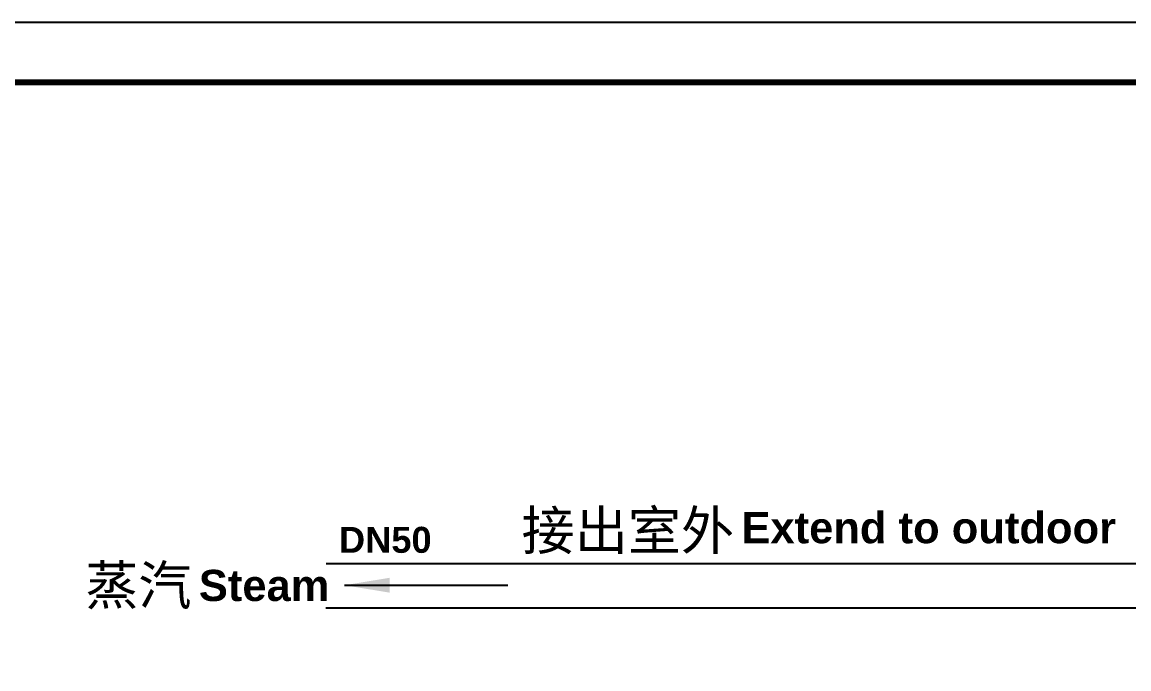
# Model space of a CAD drawing. Extents: x -681219 to -550379, y -242630 to -158199.
# Drawn here: x -673853 to -666490, y -162515 to -158213 of the extents above; entities that cross this region are included whole.
import ezdxf
from ezdxf.enums import TextEntityAlignment as Align

# ---------------------------------------------------------------- set-up
doc = ezdxf.new("R2010")
doc.units = 0
doc.header["$LTSCALE"] = 1000
for name, color, linetype in [('______', 7, 'CONTINUOUS'), ('BORDER', 7, 'CONTINUOUS'), ('TEXT', 7, 'CONTINUOUS')]:
    doc.layers.add(name, color=color, linetype=linetype)
doc.styles.add('SEACAD_ArialB', font='arialbd.ttf')
doc.dimstyles.get("Standard").update_dxf_attribs({"dimtxt": 0.18, "dimasz": 0.18, "dimexe": 0.18, "dimexo": 0.0625, "dimgap": 0.09, "dimtad": 0, "dimtih": 1, "dimtoh": 1, "dimdec": 4, "dimzin": 0, "dimdsep": 46, "dimtxsty": 'Standard', "dimcen": 0.09, "dimadec": 0, "dimazin": 0, "dimtfac": 1, "dimtdec": 4, "dimtofl": 0, "dimtmove": 0, "dimatfit": 3, "dimfxl": 0, "dimtolj": 1, "dimtzin": 0, "dimarcsym": 0})

msp = doc.modelspace()

# ---------------------------------------------------------------- linework, layer by layer
at = {"layer": 'BORDER'}
msp.add_lwpolyline([(-679707.2391, -181972.8229), (-679707.2391, -158212.8229), (-646107.2391, -158212.8229), (-646107.2391, -181972.8229)], close=True, dxfattribs=at)
at = {"layer": 'BORDER', "const_width": 40}
msp.add_lwpolyline([(-677707.2391, -181572.8229), (-677707.2391, -158612.8229), (-646507.2391, -158612.8229), (-646507.2391, -181572.8229)], close=True, dxfattribs=at)
at = {"layer": 'TEXT'}
for p, q in [((-664912.5195, -161815.9683), (-671830.9647, -161815.9683)), ((-664912.5195, -162110.677), (-671831.6895, -162110.677))]:
    msp.add_line(p, q, dxfattribs=at)

# ---------------------------------------------------------------- texts
at = {"layer": '______', "color": 3, "linetype": 'Continuous', "style": 'SEACAD_ArialB'}
for s, height, p in [('接出室外', 259.09632, (-670530.124, -161464.2313)), ('Extend to outdoor', 207.277056, (-669067.8769, -161471.9819)), ('DN50', 172.73088, (-671745.6203, -161570.2509))]:
    msp.add_text(s, height=height, dxfattribs=at).set_placement(p, align=Align.TOP_LEFT)
at = {"layer": 'TEXT', "color": 1, "style": 'SEACAD_ArialB'}
for s, height, p in [('蒸汽', 259.09632, (-673433.4795, -161828.915)), ('Steam', 207.27706, (-672677.6512, -161856.3879))]:
    msp.add_text(s, height=height, dxfattribs=at).set_placement(p, align=Align.TOP_LEFT)

# ---------------------------------------------------------------- leaders
at = {"layer": 'TEXT', "color": 1}
msp.add_leader([(-671708.802, -161958.5578), (-670621.5443, -161958.5578)], dimstyle='Standard', override={"dimasz": 300, "dimgap": 0.09, "dimtad": 0, "dimarcsym": 1}, dxfattribs=at)

doc.saveas('drawing.dxf')
